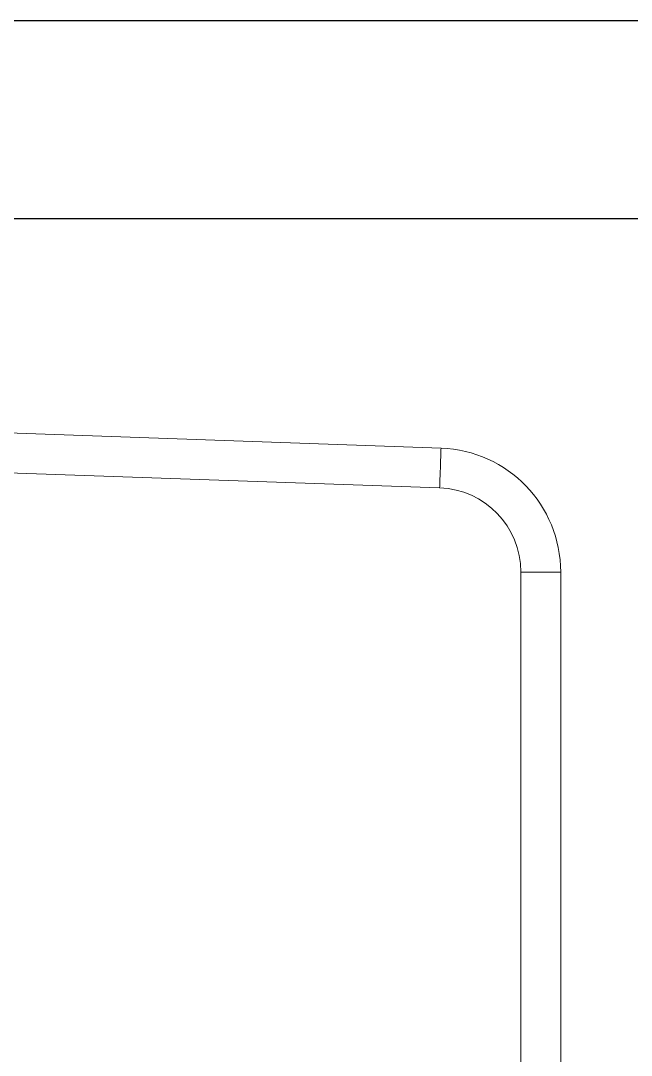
# Model space of a CAD drawing. Extents: x 3627 to 4221, y 1255 to 1675.
# Drawn here: x 3989.9 to 4048.6, y 1575.4 to 1674.8 of the extents above; entities that cross this region are included whole.
import ezdxf

# ---------------------------------------------------------------- set-up
doc = ezdxf.new("R2010")
doc.units = 0
doc.header["$LTSCALE"] = 7
doc.header["$MEASUREMENT"] = 0
doc.layers.get('0').update_dxf_attribs({"color": 2, "linetype": 'CONTINUOUS'})
doc.layers.add('TXT', color=4, linetype='CONTINUOUS')

# ---------------------------------------------------------------- blocks, each defined once
blk = doc.blocks.new('BORDER')
blk.add_line((1, 1), (0, 1))

msp = doc.modelspace()

# ---------------------------------------------------------------- linework, layer by layer
at = {"color": 7, "linetype": 'Continuous', "lineweight": 15}
for p, q in [((4030.33, 1633.73), (3979.018, 1635.522)), ((3978.885, 1631.705), (4030.197, 1629.913)), ((4038.004, 1621.828), (4038.004, 1548.359)), ((4041.824, 1548.359), (4041.824, 1621.828))]:
    msp.add_line(p, q, dxfattribs=at)
at = {"color": 8, "linetype": 'Continuous', "lineweight": 15}
msp.add_line((4041.824, 1621.828), (4038.004, 1621.828), dxfattribs=at)
at = {"color": 8, "linetype": 'Continuous', "lineweight": 15, "flags": 128}
msp.add_lwpolyline([(4030.33, 1633.73), (4030.329, 1633.694), (4030.325, 1633.585), (4030.319, 1633.409), (4030.311, 1633.171), (4030.3, 1632.882), (4030.289, 1632.552), (4030.276, 1632.194), (4030.263, 1631.822), (4030.25, 1631.449), (4030.238, 1631.091), (4030.226, 1630.761), (4030.216, 1630.472), (4030.208, 1630.234), (4030.202, 1630.058), (4030.198, 1629.949), (4030.197, 1629.913)], dxfattribs=at)
at = {"color": 7, "linetype": 'Continuous', "lineweight": 15}
for radius in [11.91, 8.09]:
    msp.add_arc((4029.914, 1621.828), radius, 0, 88, dxfattribs=at)
at = {"layer": 'TXT'}
msp.add_line((3653.229, 1655.775), (4207.229, 1655.775), dxfattribs=at)

# ---------------------------------------------------------------- block references
at = {"xscale": 594, "yscale": 420, "zscale": 594}
msp.add_blockref('BORDER', (3627.229, 1254.775), dxfattribs=at)

doc.saveas('drawing.dxf')
